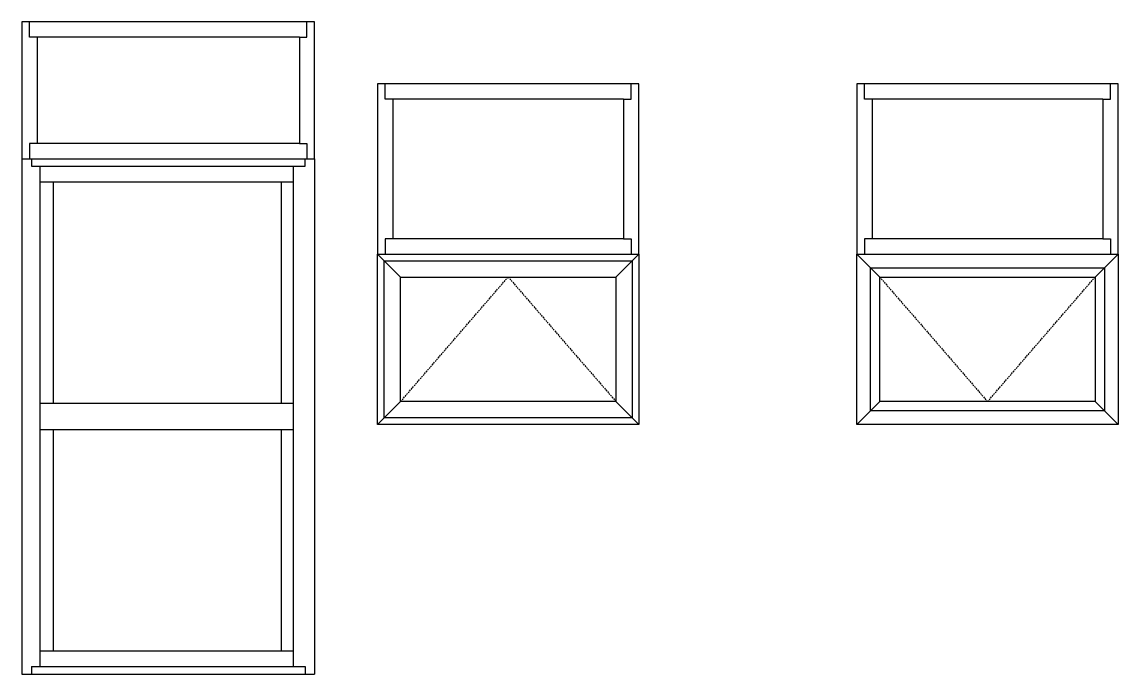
# Model space of a CAD drawing. Extents: x -138 to 168, y -127 to 80.
# Drawn here: x -10.7 to 168.2, y -126.7 to -20.2 of the extents above; entities that cross this region are included whole.
import ezdxf

# ---------------------------------------------------------------- set-up
doc = ezdxf.new("R2010")
doc.units = 0
doc.header["$MEASUREMENT"] = 0
doc.linetypes.add('HIDDEN', pattern=[0.375, 0.25, -0.125])
for name, color, linetype in [('ELEV_FRAME', 1, 'CONTINUOUS'), ('ELEV_VENT', 5, 'CONTINUOUS'), ('MISC', 7, 'CONTINUOUS')]:
    doc.layers.add(name, color=color, linetype=linetype)

msp = doc.modelspace()

# ---------------------------------------------------------------- linework, layer by layer
at = {"layer": 'ELEV_FRAME'}
for p, q in [((-10.66, -20.18), (-10.66, -42.52)), ((37.1, -20.18), (-10.66, -20.18)), ((-9.42, -22.67), (-9.42, -20.18)), ((35.86, -22.67), (35.86, -20.18)), ((-8.17, -22.67), (-9.42, -22.67)), ((-8.17, -22.67), (-8.17, -40.02)), ((34.61, -22.67), (-8.17, -22.67)), ((34.61, -22.67), (34.61, -40.02)), ((34.61, -22.67), (35.86, -22.67)), ((90.01, -30.32), (47.39, -30.32)), ((47.39, -30.32), (47.39, -58.13)), ((48.64, -32.82), (48.64, -30.32)), ((88.76, -32.82), (88.76, -30.32)), ((168.23, -30.32), (125.61, -30.32)), ((125.61, -30.32), (125.61, -58.13)), ((126.86, -32.82), (126.86, -30.32)), ((166.98, -32.82), (166.98, -30.32)), ((49.89, -32.82), (48.64, -32.82)), ((87.51, -32.82), (49.89, -32.82)), ((49.89, -32.82), (49.89, -55.63)), ((87.51, -32.82), (87.51, -55.63)), ((87.51, -32.82), (88.76, -32.82)), ((128.11, -32.82), (126.86, -32.82)), ((165.73, -32.82), (128.11, -32.82)), ((128.11, -32.82), (128.11, -55.63)), ((165.73, -32.82), (165.73, -55.63)), ((165.73, -32.82), (166.98, -32.82)), ((-8.17, -40.02), (-9.42, -40.02)), ((-9.42, -40.02), (-9.42, -42.52)), ((34.61, -40.02), (-8.17, -40.02)), ((34.61, -40.02), (35.86, -40.02)), ((35.86, -40.02), (35.86, -42.52)), ((-9.1, -42.52), (-9.1, -43.74)), ((48.64, -55.63), (48.64, -58.13)), ((49.89, -55.63), (48.64, -55.63)), ((87.51, -55.63), (49.89, -55.63)), ((87.51, -55.63), (88.76, -55.63)), ((88.76, -55.63), (88.76, -58.13)), ((128.11, -55.63), (126.86, -55.63)), ((126.86, -55.63), (126.86, -58.13)), ((165.73, -55.63), (128.11, -55.63)), ((165.73, -55.63), (166.98, -55.63)), ((166.98, -55.63), (166.98, -58.13)), ((47.39, -58.13), (48.47, -59.2)), ((88.93, -59.2), (90.01, -58.13)), ((125.61, -58.13), (127.85, -60.36)), ((165.99, -60.36), (168.23, -58.13)), ((125.61, -85.93), (127.85, -83.69)), ((168.23, -85.93), (165.99, -83.69)), ((47.39, -85.93), (48.47, -84.85)), ((90.01, -85.93), (88.93, -84.85)), ((-9.1, -125.5), (-9.1, -126.72)), ((35.54, -125.5), (35.54, -126.72))]:
    msp.add_line(p, q, dxfattribs=at)
at = {"layer": 'ELEV_FRAME', "linetype": 'Continuous'}
for p, q in [((37.1, -42.52), (37.1, -20.18)), ((90.01, -58.13), (90.01, -30.32)), ((168.23, -58.13), (168.23, -30.32)), ((-10.66, -42.52), (37.1, -42.52)), ((47.39, -58.13), (90.01, -58.13)), ((125.61, -58.13), (168.23, -58.13))]:
    msp.add_line(p, q, dxfattribs=at)
at = {"layer": 'ELEV_FRAME', "color": 1}
for p, q in [((-10.66, -42.52), (-10.66, -126.72)), ((-10.66, -42.52), (37.1, -42.52)), ((35.54, -43.74), (35.54, -42.52)), ((37.1, -42.52), (37.1, -126.72)), ((-9.1, -43.74), (35.54, -43.74)), ((-7.76, -43.74), (-7.76, -125.5)), ((33.59, -43.74), (33.59, -125.5)), ((-10.66, -126.72), (37.1, -126.72)), ((-9.1, -125.5), (35.54, -125.5))]:
    msp.add_line(p, q, dxfattribs=at)
at = {"layer": 'ELEV_FRAME'}
for points in [[(47.39, -85.93), (47.39, -58.13), (90.01, -58.13), (90.01, -85.93)], [(125.61, -85.93), (125.61, -58.13), (168.23, -58.13), (168.23, -85.93)], [(127.85, -83.69), (127.85, -60.36), (165.99, -60.36), (165.99, -83.69)]]:
    msp.add_lwpolyline(points, close=True, dxfattribs=at)
at = {"layer": 'ELEV_VENT'}
for p, q in [((-7.76, -46.31), (33.59, -46.31)), ((-5.58, -46.31), (-5.58, -82.46)), ((31.63, -46.31), (31.63, -82.46)), ((51.12, -61.85), (48.47, -59.2)), ((86.28, -61.85), (88.93, -59.2)), ((129.34, -61.85), (127.85, -60.36)), ((164.5, -61.85), (165.99, -60.36)), ((51.12, -82.2), (48.47, -84.85)), ((86.28, -82.2), (88.93, -84.85)), ((129.34, -82.2), (127.85, -83.69)), ((164.5, -82.2), (165.99, -83.69)), ((-7.76, -82.46), (33.59, -82.46)), ((-7.76, -86.77), (33.59, -86.77)), ((-5.58, -86.77), (-5.58, -122.92)), ((31.63, -86.77), (31.63, -122.92)), ((-7.76, -122.92), (33.59, -122.92))]:
    msp.add_line(p, q, dxfattribs=at)
for points in [[(48.47, -84.85), (48.47, -59.2), (88.93, -59.2), (88.93, -84.85)], [(51.12, -82.2), (51.12, -61.85), (86.28, -61.85), (86.28, -82.2)], [(129.34, -82.2), (129.34, -61.85), (164.5, -61.85), (164.5, -82.2)]]:
    msp.add_lwpolyline(points, close=True, dxfattribs=at)
at = {"layer": 'MISC', "linetype": 'HIDDEN'}
for p, q in [((51.12, -82.2), (68.7, -61.85)), ((68.7, -61.85), (86.28, -82.2)), ((129.34, -61.85), (146.92, -82.2)), ((146.92, -82.2), (164.5, -61.85))]:
    msp.add_line(p, q, dxfattribs=at)

doc.saveas('drawing.dxf')
